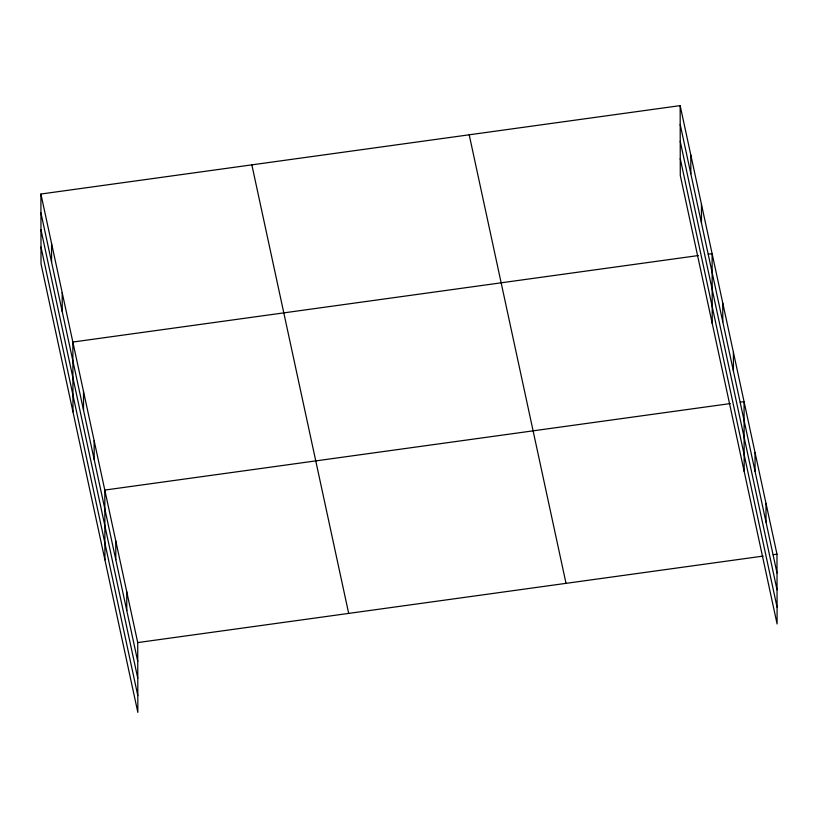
<?xml version="1.0" encoding="UTF-8"?>
<svg xmlns="http://www.w3.org/2000/svg" width="818" height="818" viewBox="0 0 818 818"><rect width="100%" height="100%" fill="white"/><g stroke="black" fill="none" stroke-linecap="round" stroke-linejoin="round"><path stroke-width="1.23" d="M40.9 194.03L137.721 642.58L137.843 712.376L41.023 263.825L40.9 194.03L680.157 105.624L776.977 554.175L777.1 623.97L680.279 175.42L680.157 105.624M698.296 255.553L72.853 342.047L72.976 411.843M708.337 254.173L712.11 253.652L712.233 323.437M730.249 403.581L104.806 490.074L104.929 559.87M740.29 402.19L744.063 401.669L744.175 471.465M137.721 642.58L763.163 556.087M773.215 554.696L776.977 554.175M680.187 124.479L777.008 573.029M680.218 141.289L777.039 589.839M680.249 158.61L777.069 607.16M469.205 134.796L566.025 583.357M251.852 164.858L348.683 613.408M40.931 212.874L137.761 661.435M40.961 229.694L137.782 678.245M40.992 247.005L137.813 695.566M766.006 503.346L766.037 522.191M755.034 452.507L755.065 471.362M733.409 352.333L733.439 371.178M722.754 302.987L722.785 321.842M701.455 204.306L701.486 223.161M690.801 154.97L690.842 173.815M126.749 591.751L126.78 610.596M115.778 540.913L115.808 559.757M94.152 440.728L94.182 459.583M83.508 391.393L83.538 410.247M62.199 292.711L62.229 311.566M51.554 243.365L51.585 262.22"/></g></svg>
